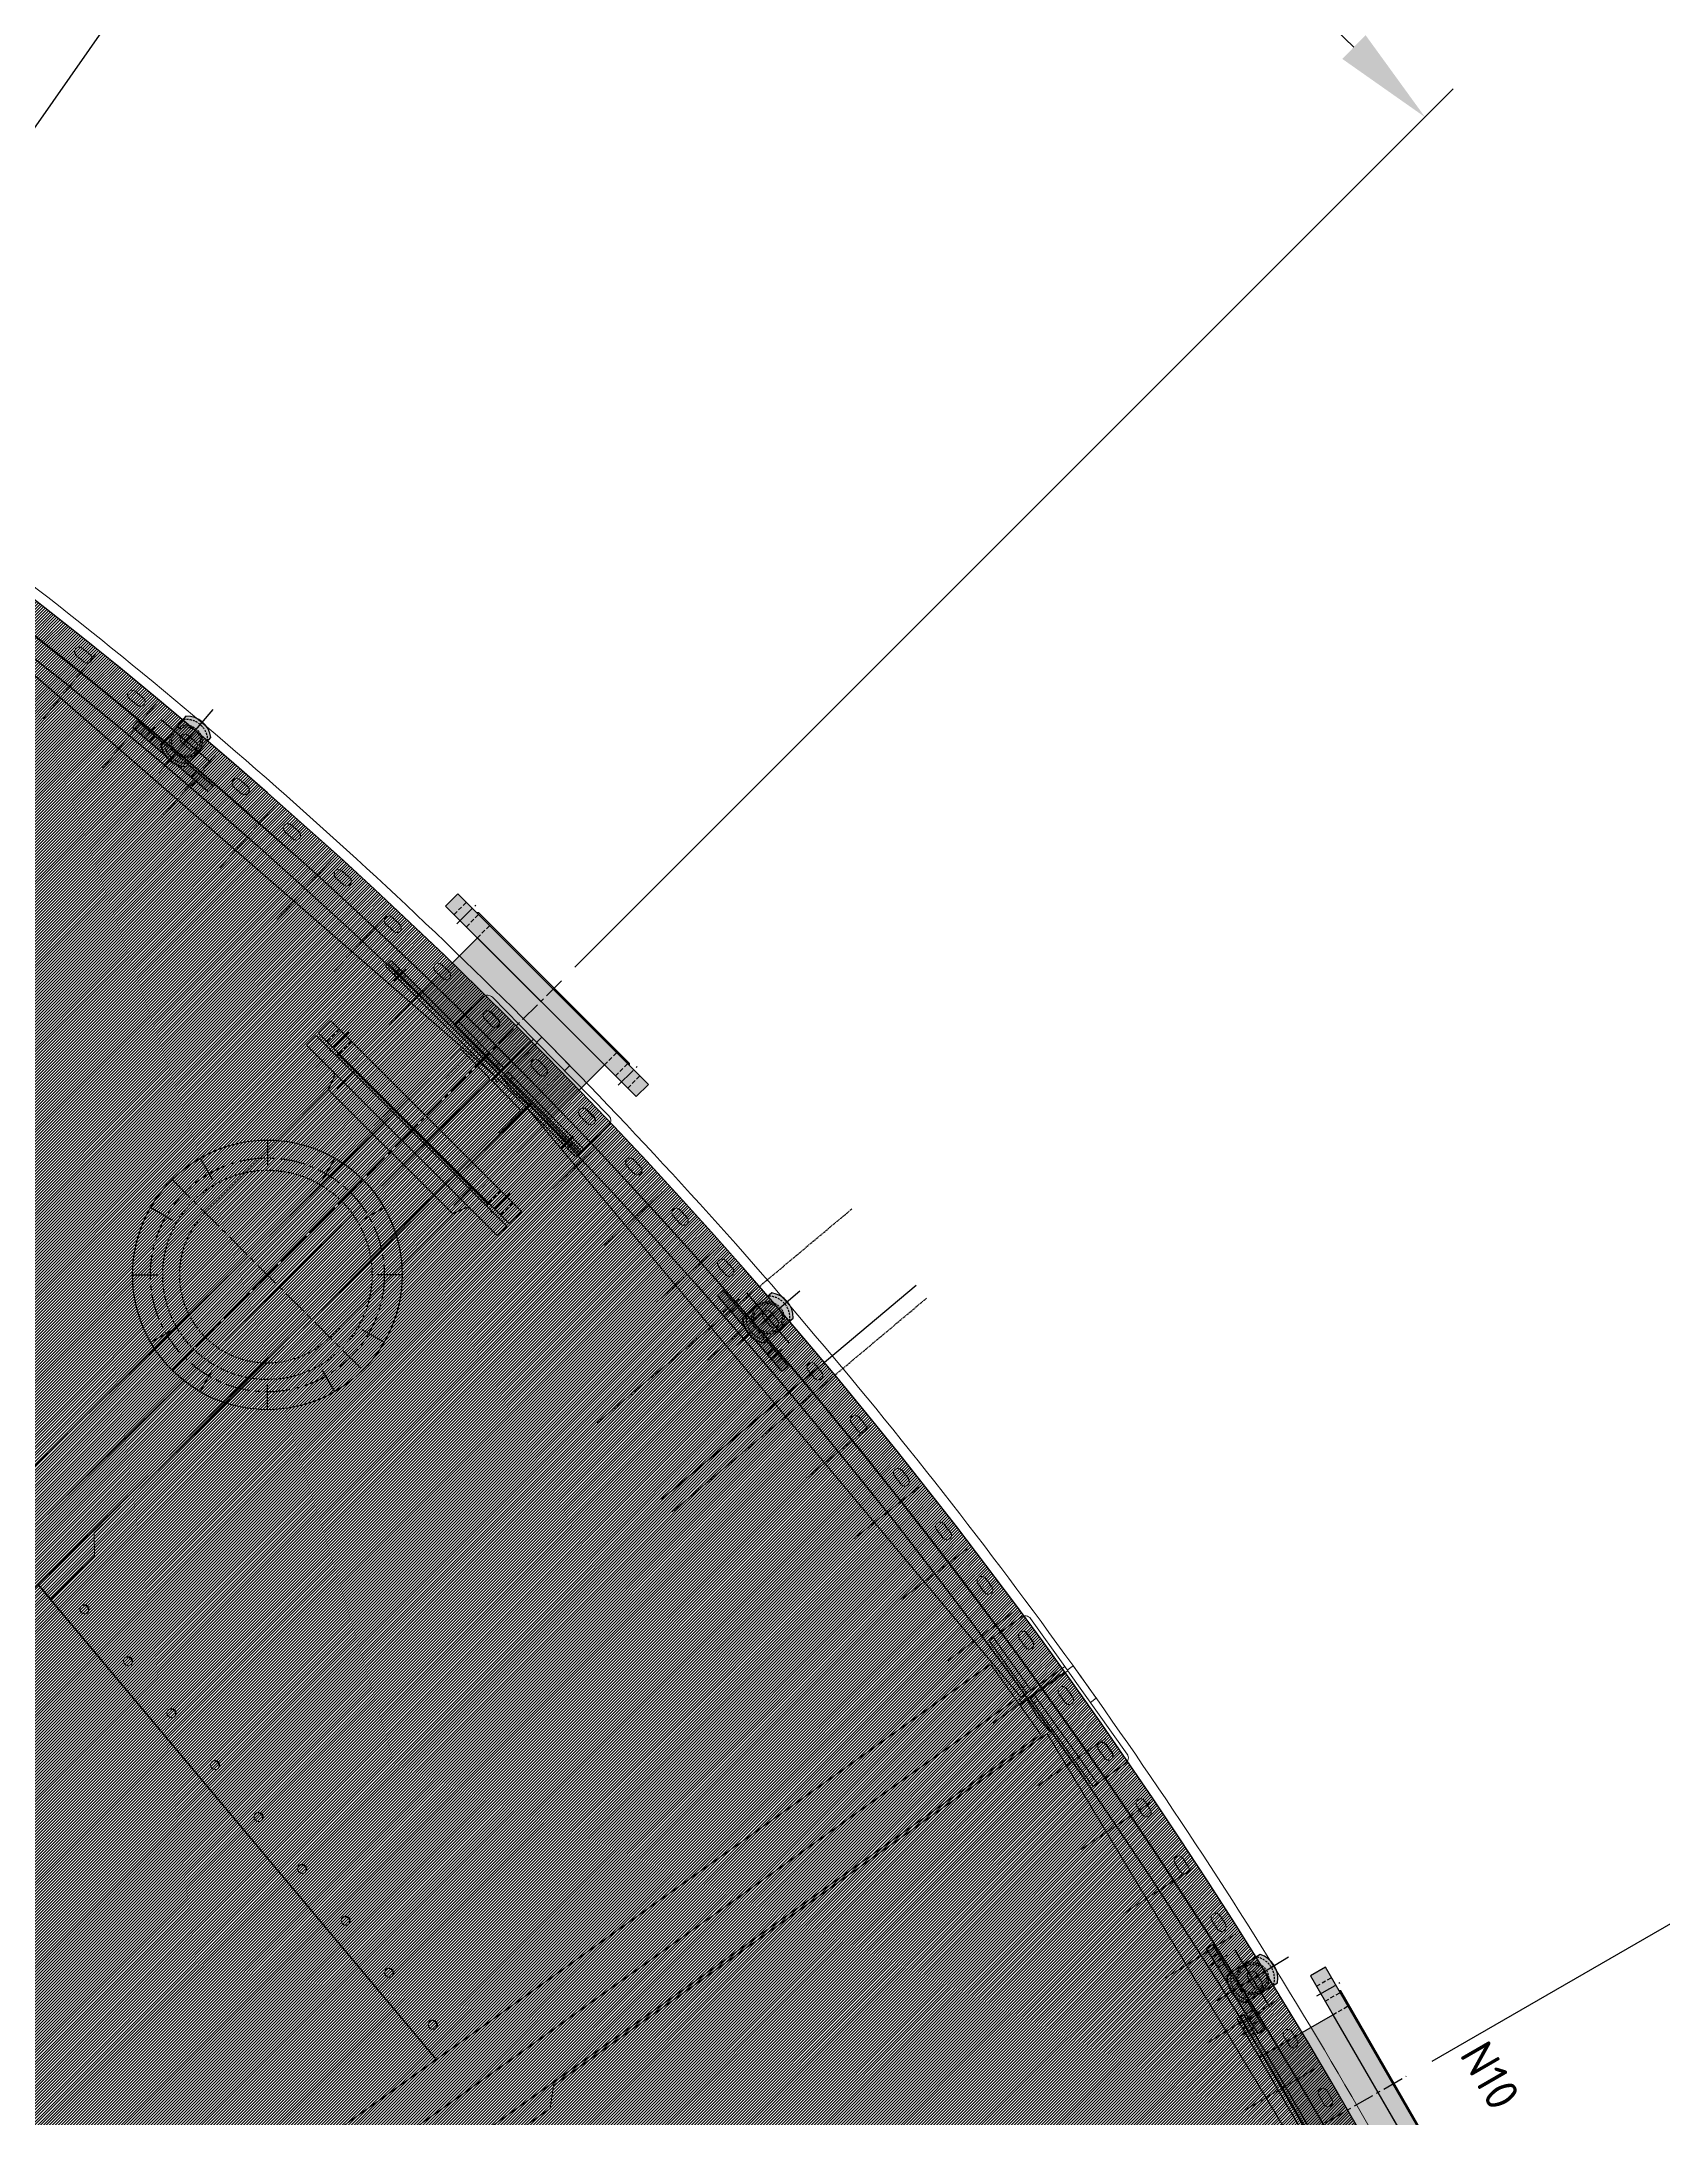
# Model space of a CAD drawing. Header units: millimetres. Extents: x -272986 to 200319, y -34579 to 49604.
# Drawn here: x 12649 to 15087, y 42369 to 45490 of the extents above; entities that cross this region are included whole.
import ezdxf

# ---------------------------------------------------------------- set-up
doc = ezdxf.new("R2010")
doc.units = ezdxf.units.MM
for name, pattern in [('CENTER', [50.8, 31.75, -6.35, 6.35, -6.35]), ('HIDDEN', [9.525, 6.35, -3.175]), ('HIDDEN2', [4.7625, 3.175, -1.5875])]:
    doc.linetypes.add(name, pattern=pattern)
doc.layers.get('Defpoints').update_dxf_attribs({"color": 9})
for name, color, linetype in [('CENTRELINE', 1, 'CENTER'), ('PLANNING', 1, 'CENTER'), ('X 0001 M', 7, 'Continuous'), ('X 0051 M', 7, 'Continuous'), ('X 0203 M', 7, 'Continuous'), ('X 1001 M', 8, 'HIDDEN2'), ('X 1051 M', 8, 'HIDDEN'), ('X 1203 M', 8, 'HIDDEN2'), ('X 2051 M', 1, 'CENTER'), ('X 2203 M', 1, 'CENTER'), ('X 3001 D', 5, 'Continuous'), ('X 5001 H', 8, 'Continuous'), ('X 5051 H', 253, 'Continuous'), ('X 5203 H', 255, 'Continuous')]:
    doc.layers.add(name, color=color, linetype=linetype)
doc.layers.add('X 5999 H', color=7, linetype='Continuous', true_color=0xffffff)
doc.styles.add('BIT STD. 2.5', font='isocpeur.ttf', dxfattribs={"height": 2.5})
doc.dimstyles.new('BIT STD. 2.5', dxfattribs={"dimtxt": 2.5, "dimasz": 2.5, "dimexe": 1, "dimexo": 0.75, "dimgap": 1, "dimtad": 1, "dimdec": 0, "dimdsep": 46, "dimtxsty": 'BIT STD. 2.5', "dimcen": 0, "dimadec": 0, "dimazin": 0, "dimtfac": 1, "dimtdec": 0, "dimtmove": 0, "dimatfit": 3, "dimfxl": 1, "dimtfill": 1, "dimlwd": -1, "dimlwe": -1, "dimarcsym": 0})

# ---------------------------------------------------------------- blocks, each defined once
blk = doc.blocks.new('*U393')
at = {"layer": 'X 0001 M'}
blk.add_line((25, -250), (25, 250), dxfattribs=at)
at = {"layer": 'X 1001 M', "color": 251, "ltscale": 0.5}
for p, q in [((-125, -250), (-125, 250)), ((50, -250), (50, 250))]:
    blk.add_line(p, q, dxfattribs=at)
blk = doc.blocks.new('*U394')
at = {"color": 0, "linetype": 'ByBlock', "lineweight": -2, "transparency": 16777216, "rotation": 306.0000000000001}
blk.add_blockref('*U393', (-42076.8, 43052.2), dxfattribs=at)
blk = doc.blocks.new('*U395')
at = {"layer": 'Defpoints', "color": 6, "linetype": 'HIDDEN2', "ltscale": 0.5}
blk.add_line((0, -62.5), (0, 62.5), dxfattribs=at)
blk = doc.blocks.new('*U396')
at = {"color": 0, "linetype": 'ByBlock', "lineweight": -2, "transparency": 16777216}
for p, rotation in [((-43066.9, 44164.9), 317.1428571428571), ((-42981.9, 44084.9), 316.2857142857143), ((-42898.2, 44003.6), 315.4285714285714), ((-42815.7, 43921.1), 314.5714285714285), ((-42734.5, 43837.4), 313.7142857142857), ((-42654.5, 43752.5), 312.8571428571428), ((-42575.8, 43666.4), 311.9999999999999), ((-42498.4, 43579.1), 311.1428571428571), ((-42422.3, 43490.7), 310.2857142857142), ((-42347.5, 43401.1), 309.4285714285714), ((-42274.1, 43310.4), 308.5714285714285), ((-42202, 43218.7), 307.7142857142857), ((-42131.4, 43125.9), 306.8571428571428), ((-42062.1, 43032), 305.9999999999999), ((-41994.2, 42937.1), 305.1428571428571), ((-41927.8, 42841.2), 304.2857142857142), ((-41862.8, 42744.3), 303.4285714285714), ((-41799.2, 42646.5), 302.5714285714286), ((-41737.2, 42547.7), 301.7142857142857), ((-41676.6, 42448), 300.8571428571428), ((-41617.5, 42347.4), 299.9999999999999), ((-41559.9, 42245.9), 299.1428571428571), ((-41503.9, 42143.6), 298.2857142857142), ((-41449.4, 42040.5), 297.4285714285714), ((-41396.4, 41936.5), 296.5714285714285)]:
    blk.add_blockref('*U395', p, dxfattribs=dict(at, rotation=rotation))
blk = doc.blocks.new('A$C6fe8132b')
for name in ['*U394', '*U396']:
    blk.add_blockref(name, (48371.2, -38448.1))
blk = doc.blocks.new('*D16')
at = {"layer": 'Defpoints', "color": 0, "transparency": 16777216}
for p in [(15597, 48479.1), (0, 38448.1), (15597, 38448.1)]:
    blk.add_point(p, dxfattribs=at)
at = {"layer": 'X 3001 D', "color": 0, "transparency": 16777216}
for p, q in [((0, 38493.1), (0, 48539.1)), ((15597, 38493.1), (15597, 48539.1)), ((150, 48479.1), (15447, 48479.1))]:
    blk.add_line(p, q, dxfattribs=at)
for points in [[(150, 48504.1), (150, 48454.1), (0, 48479.1)], [(15447, 48504.1), (15447, 48454.1), (15597, 48479.1)]]:
    blk.add_solid(points, dxfattribs=at)
at = {"layer": 'X 3001 D', "color": 0, "transparency": 16777216, "insert": (7798.5, 48629.1), "char_height": 150, "attachment_point": 5, "style": 'BIT STD. 2.5', "bg_fill": 3, "box_fill_scale": 1.1, "bg_fill_color": 256, "bg_fill_true_color": 13158600, "bg_fill_transparency": 0}
blk.add_mtext('INTERNAL TANK DIAMETER - %%C15597mm (20 PLATES ROUND)', dxfattribs=at)
blk = doc.blocks.new('A$C89218876')
at = {"layer": 'X 1001 M', "linetype": 'Continuous', "lineweight": 0}
for p, q in [((-3015.9, 7185.2), (-4046.2, 6660.2)), ((-4046.2, 6660.2), (-3015.9, 7185.2)), ((-3481.6, 7041.8), (-3467.2, 7048.9)), ((-3461, 7036.4), (-3475.4, 7029.3)), ((-3573.5, 6995.7), (-3559.2, 7002.9)), ((-3552.8, 6990.5), (-3567.1, 6983.2)), ((-3664.7, 6948.3), (-3650.6, 6955.7)), ((-3644, 6943.4), (-3658.2, 6935.9)), ((-3755.4, 6899.7), (-3741.3, 6907.4)), ((-3734.6, 6895.1), (-3748.7, 6887.4)), ((-3845.3, 6850), (-3831.4, 6857.8)), ((-3824.5, 6845.6), (-3838.5, 6837.8)), ((-3934.7, 6799.1), (-3920.8, 6807.1)), ((-4137.8, 6697.4), (-4006.8, 6777.7)), ((-3993, 6774.4), (-3970, 6736.9)), ((-3913.8, 6794.9), (-3927.7, 6786.9)), ((-4023.9, 6747.3), (-4010.3, 6755.7)), ((-4023.3, 6747), (-4009.6, 6755.2)), ((-4003, 6743.7), (-4016.6, 6735.4)), ((-4087.9, 6728), (-4093.7, 6737.3)), ((-3998.4, 6710.2), (-4005.4, 6705.9)), ((-3998.4, 6710.2), (-3974.4, 6724.9)), ((-3970.2, 6718), (-3994.2, 6703.3)), ((-3974.4, 6724.9), (-3965.9, 6730.1)), ((-3961.7, 6723.3), (-3970.2, 6718)), ((-3965.9, 6730.1), (-3970, 6736.9)), ((-3961.7, 6723.3), (-3965.9, 6730.1)), ((-4219.9, 6647.1), (-4144.6, 6693.3)), ((-4137.8, 6697.4), (-4144.6, 6693.3)), ((-4144.6, 6693.3), (-4124.5, 6660.4)), ((-4144.5, 6706.2), (-4138.8, 6696.8)), ((-4117.6, 6664.5), (-4137.8, 6697.4)), ((-4128.1, 6681.7), (-4127.7, 6681.9)), ((-4127.7, 6681.9), (-4122, 6672.5)), ((-4111.3, 6693.7), (-4097.7, 6702.1)), ((-4090.4, 6690.2), (-4104, 6681.8)), ((-4096.5, 6650.1), (-4005.4, 6705.9)), ((-4001.2, 6699.1), (-4092.3, 6643.2)), ((-4001.2, 6699.1), (-3994.2, 6703.3)), ((-4198.7, 6640.2), (-4185.1, 6648.5)), ((-4198.6, 6639.3), (-4185, 6647.9)), ((-4135.4, 6677.2), (-4135, 6677.5)), ((-4129.6, 6667.8), (-4135.4, 6677.2)), ((-4129.2, 6668.1), (-4129.6, 6667.8)), ((-4119.3, 6652), (-4124.5, 6660.4)), ((-4122, 6672.5), (-4122.4, 6672.3)), ((-4119.3, 6652), (-4100.7, 6621.6)), ((-4117.6, 6664.5), (-4112.5, 6656.1)), ((-4093.9, 6625.8), (-4112.5, 6656.1)), ((-4105, 6644.8), (-4096.5, 6650.1)), ((-4092.3, 6643.2), (-4096.5, 6650.1)), ((-4096.2, 6619.1), (-4049.3, 6647.8)), ((-4048.7, 6664.2), (-4073, 6646.5)), ((-4073, 6646.5), (-4048.7, 6664.2)), ((-4048.7, 6664.2), (-4051.2, 6668.4)), ((-3570, 5883.1), (-4048.7, 6664.2)), ((-3059.9, 5042.8), (-4044.5, 6649.5)), ((-4102.7, 6624.9), (-5038.2, 5945.2)), ((-5038.2, 5945.2), (-4102.7, 6624.9)), ((-4200.3, 6595.8), (-4223.3, 6633.3)), ((-4196.1, 6589), (-4121.2, 6634.9)), ((-4117, 6628.1), (-4191.9, 6582.2)), ((-4177.7, 6636.6), (-4191.4, 6628.2)), ((-4121.2, 6634.9), (-4112.7, 6640.1)), ((-4121.2, 6634.9), (-4117, 6628.1)), ((-4117, 6628.1), (-4108.5, 6633.3)), ((-4112.7, 6640.1), (-4112.2, 6640.4)), ((-4108.5, 6633.3), (-4112.7, 6640.1)), ((-4108, 6633.6), (-4108.5, 6633.3)), ((-4105.4, 6644.6), (-4105, 6644.8)), ((-4105, 6644.8), (-4100.8, 6638)), ((-4100.8, 6638), (-4101.2, 6637.8)), ((-4100.8, 6638), (-4092.3, 6643.2)), ((-4093.9, 6625.8), (-4100.7, 6621.6)), ((-4100.7, 6621.6), (-4098.3, 6617.7)), ((-4073, 6646.5), (-4098.6, 6633.5)), ((-4098.6, 6633.5), (-4073, 6646.5)), ((-4091.5, 6622), (-4093.9, 6625.8)), ((-4285.1, 6583.8), (-4271.7, 6592.5)), ((-4196.1, 6589), (-4200.3, 6595.8)), ((-4191.9, 6582.2), (-4196.1, 6589)), ((-4104.8, 6613.9), (-4151.7, 6585.1)), ((-3120.5, 5017.3), (-4099.9, 6615.5)), ((-3120.5, 5017.3), (-4099.9, 6615.5)), ((-4264.1, 6580.8), (-4277.5, 6572.1)), ((-3175, 4981.8), (-4155.3, 6581.6)), ((-4370.9, 6527.2), (-4357.6, 6536.1)), ((-4349.9, 6524.4), (-4363.2, 6515.5)), ((-4456, 6469.4), (-4442.8, 6478.5)), ((-4434.9, 6466.9), (-4448.1, 6457.9)), ((-4540.3, 6410.5), (-4527.2, 6419.7)), ((-4519.2, 6408.3), (-4532.2, 6399.1)), ((-4623.8, 6350.5), (-4610.9, 6359.9)), ((-4602.6, 6348.6), (-4615.6, 6339.2)), ((-4706.5, 6289.5), (-4693.7, 6299)), ((-4685.4, 6287.8), (-4698.2, 6278.2)), ((-4788.5, 6227.3), (-4775.8, 6237.1)), ((-4767.3, 6226), (-4779.9, 6216.2)), ((-4869.6, 6164.1), (-4857, 6174)), ((-4848.3, 6163), (-4860.9, 6153.1)), ((-4949.8, 6099.8), (-4937.4, 6109.9)), ((-4928.6, 6099), (-4941, 6089)), ((-5134.6, 5967.7), (-5017.7, 6067.5)), ((-5003.6, 6066.4), (-4975.1, 6032.9)), ((-5029.9, 6034.7), (-5017.7, 6045.1)), ((-5029.3, 6034.5), (-5017, 6044.8)), ((-5008.6, 6034.5), (-5020.8, 6024.1)), ((-4977.5, 6020.3), (-4969.9, 6026.8)), ((-4969.9, 6026.8), (-4975.1, 6032.9)), ((-4964.7, 6020.7), (-4969.9, 6026.8)), ((-5090.1, 6005.7), (-5097.2, 6014)), ((-5086.3, 5927.4), (-5005.1, 5996.7)), ((-4998.9, 6002.1), (-5005.1, 5996.7)), ((-4999.9, 5990.7), (-4993.7, 5996)), ((-4998.9, 6002.1), (-4977.5, 6020.3)), ((-4972.3, 6014.2), (-4993.7, 5996)), ((-4964.7, 6020.7), (-4972.3, 6014.2)), ((-5207.8, 5905.1), (-5140.6, 5962.5)), ((-5142.6, 5975.2), (-5135.5, 5966.9)), ((-5134.6, 5967.7), (-5140.6, 5962.5)), ((-5140.6, 5962.5), (-5115.6, 5933.2)), ((-5109.5, 5938.4), (-5134.6, 5967.7)), ((-5107.8, 5968.2), (-5095.7, 5978.6)), ((-5086.6, 5967.9), (-5098.7, 5957.5)), ((-4999.9, 5990.7), (-5081.1, 5921.3)), ((-5129, 5948.1), (-5128.6, 5948.4)), ((-5121.9, 5939.7), (-5129, 5948.1)), ((-5122.6, 5953.6), (-5122.2, 5953.9)), ((-5122.2, 5953.9), (-5115, 5945.6)), ((-5121.5, 5940.1), (-5121.9, 5939.7)), ((-5109.2, 5925.7), (-5115.6, 5933.2)), ((-5115, 5945.6), (-5115.4, 5945.3)), ((-5109.5, 5938.4), (-5103.1, 5930.9)), ((-5080, 5903.8), (-5103.1, 5930.9)), ((-5081.3, 5896.8), (-5039.4, 5932.5)), ((-5041.3, 5948.8), (-5062.6, 5927.5)), ((-5062.6, 5927.5), (-5041.3, 5948.8)), ((-5041.3, 5948.8), (-5044.5, 5952.5)), ((-4446.4, 5252.2), (-5041.3, 5948.8)), ((-3811, 4502), (-5034.9, 5934.9)), ((-5088.6, 5901.6), (-5906.3, 5083.9)), ((-5906.3, 5083.9), (-5088.6, 5901.6)), ((-5185.8, 5901.6), (-5173.6, 5912)), ((-5185.5, 5900.8), (-5173.5, 5911.4)), ((-5164.5, 5901.4), (-5176.7, 5891)), ((-5175.2, 5851.5), (-5108.4, 5908.5)), ((-5103.2, 5902.4), (-5170, 5845.4)), ((-5109.2, 5925.7), (-5086.1, 5898.6)), ((-5108.4, 5908.5), (-5100.8, 5915)), ((-5108.4, 5908.5), (-5103.2, 5902.4)), ((-5103.2, 5902.4), (-5095.6, 5908.9)), ((-5100.8, 5915), (-5100.4, 5915.3)), ((-5095.6, 5908.9), (-5100.8, 5915)), ((-5095.2, 5909.3), (-5095.6, 5908.9)), ((-5094.3, 5920.5), (-5093.9, 5920.9)), ((-5093.9, 5920.9), (-5086.3, 5927.4)), ((-5093.9, 5920.9), (-5088.7, 5914.8)), ((-5088.7, 5914.8), (-5089.1, 5914.5)), ((-5088.7, 5914.8), (-5081.1, 5921.3)), ((-5081.1, 5921.3), (-5086.3, 5927.4)), ((-5080, 5903.8), (-5086.1, 5898.6)), ((-5086.1, 5898.6), (-5083.1, 5895.1)), ((-5062.6, 5927.5), (-5085.9, 5910.7)), ((-5085.9, 5910.7), (-5062.6, 5927.5)), ((-5077.1, 5900.4), (-5080, 5903.8)), ((-5180.4, 5857.6), (-5208.9, 5891)), ((-5088.9, 5890.3), (-5130.7, 5854.6)), ((-3866.5, 4466.8), (-5084.3, 5892.7)), ((-3866.5, 4466.8), (-5084.3, 5892.7)), ((-3536, 5875.5), (-3570, 5883.1)), ((-3487.9, 5797), (-3536, 5875.5)), ((-3536, 5875.5), (-3535.8, 5875.2)), ((-5262.3, 5832.4), (-5250.4, 5843.1)), ((-5175.2, 5851.5), (-5180.4, 5857.6)), ((-5170, 5845.4), (-5175.2, 5851.5)), ((-3915.3, 4423.8), (-5133.8, 5850.5)), ((-5241, 5832.7), (-5252.9, 5822)), ((-5338.2, 5763), (-5326.4, 5773.9)), ((-5316.9, 5763.6), (-5328.7, 5752.8)), ((-5413.2, 5692.7), (-5401.6, 5703.7)), ((-5391.9, 5693.5), (-5403.5, 5682.5)), ((-3621.1, 5709.7), (-4363.4, 5170.4)), ((-4351.6, 5179.8), (-3621.4, 5710.3)), ((-5487.2, 5621.3), (-5475.8, 5632.5)), ((-5466, 5622.5), (-5477.5, 5611.3)), ((-5560.3, 5549), (-5549, 5560.3)), ((-5539.1, 5550.4), (-5550.4, 5539.1)), ((-5632.5, 5475.8), (-5621.3, 5487.2)), ((-5611.3, 5477.5), (-5622.5, 5466)), ((-5703.7, 5401.6), (-5692.7, 5413.2)), ((-5682.5, 5403.5), (-5693.5, 5391.9)), ((-5773.9, 5326.4), (-5763, 5338.2)), ((-5752.8, 5328.7), (-5763.6, 5316.9)), ((-4411.6, 5250), (-4446.4, 5252.2)), ((-4351.8, 5180), (-4411.6, 5250)), ((-4411.6, 5250), (-4411.3, 5249.7)), ((-4375.4, 5162.7), (-4351.8, 5180)), ((-4351.3, 5179.5), (-4374.9, 5162.2)), ((-4363.4, 5170.4), (-4363.5, 5170.5)), ((-4363.5, 5170.5), (-4363.4, 5170.4)), ((-4351.8, 5180), (-4351.3, 5179.5)), ((-4351.4, 5179.7), (-4351.3, 5179.5))]:
    blk.add_line(p, q, dxfattribs=at)
for centre, radius, start, end in [((0, 0), 7883.5, 112.28326, 121.71674), ((-3478.5, 7035.6), 7, 116.25, 296.25), ((-3464.1, 7042.6), 7, 296.25, 116.25), ((-3570.3, 6989.4), 7, 117, 297), ((-3556, 6996.7), 7, 297, 117), ((-3661.5, 6942.1), 7, 117.75, 297.75), ((-3647.3, 6949.6), 7, 297.75, 117.75), ((-3752, 6893.6), 7, 118.5, 298.5), ((-3737.9, 6901.2), 7, 298.5, 118.5), ((-3841.9, 6843.9), 7, 119.25, 299.25), ((-3828, 6851.7), 7, 299.25, 119.25), ((-3917.3, 6801), 7, 300, 120), ((-4001.6, 6769.2), 10, 31.5, 121.5), ((-3931.2, 6793), 7, 120, 300), ((-4020.3, 6741.3), 7, 121.5, 301.5), ((-4019.8, 6741), 7, 120.75, 231.4197), ((-4006.6, 6749.7), 7, 301.5, 121.5), ((-4006, 6749.1), 7, 51.5126, 120.75), ((0, 0), 7883.5, 121.28326, 130.71674), ((-4107.7, 6687.8), 7, 121.5, 301.5), ((-4094, 6696.1), 7, 301.5, 121.5), ((-4181.4, 6642.6), 7, 301.5, 121.5), ((-4181.3, 6642), 7, 11.5803, 122.25), ((-4214.7, 6638.6), 10, 121.5, 211.5), ((-4195, 6634.2), 7, 121.5, 301.5), ((-4194.8, 6633.4), 7, 122.25, 191.4874), ((-4267.9, 6586.7), 7, 303, 123), ((-4281.3, 6577.9), 7, 123, 303), ((-4367, 6521.3), 7, 123.75, 303.75), ((-4353.7, 6530.2), 7, 303.75, 123.75), ((-4452, 6463.6), 7, 124.5, 304.5), ((-4438.8, 6472.7), 7, 304.5, 124.5), ((-4536.3, 6404.8), 7, 125.25, 305.25), ((-4523.2, 6414), 7, 305.25, 125.25), ((-4619.7, 6344.9), 7, 126, 306), ((-4606.8, 6354.3), 7, 306, 126), ((-4702.4, 6283.9), 7, 126.75, 306.75), ((-4689.5, 6293.4), 7, 306.75, 126.75), ((-4784.2, 6221.8), 7, 127.5, 307.5), ((-4771.5, 6231.5), 7, 307.5, 127.5), ((-4865.2, 6158.6), 7, 128.25, 308.25), ((-4852.7, 6168.5), 7, 308.25, 128.25), ((-4945.4, 6094.4), 7, 129, 309), ((-4933, 6104.5), 7, 309, 129), ((-5011.2, 6059.9), 10, 40.5, 130.5), ((-5025.3, 6029.4), 7, 130.5, 310.5), ((-5024.8, 6029.1), 7, 129.75, 240.4197), ((-5013.2, 6039.8), 7, 310.5, 130.5), ((-5012.5, 6039.4), 7, 60.5126, 129.75), ((0, 0), 7883.5, 130.28326, 139.71674), ((-5103.3, 5962.9), 7, 130.5, 310.5), ((-5091.1, 5973.2), 7, 310.5, 130.5), ((-5201.3, 5897.5), 10, 130.5, 220.5), ((-5181.2, 5896.3), 7, 130.5, 310.5), ((-5180.9, 5895.5), 7, 131.25, 200.4874), ((-5169.1, 5906.7), 7, 310.5, 130.5), ((-5168.9, 5906.1), 7, 20.5803, 131.25), ((-5245.7, 5837.9), 7, 312, 132), ((-5257.6, 5827.2), 7, 132, 312), ((-5321.7, 5768.8), 7, 312.75, 132.75), ((-5333.4, 5757.9), 7, 132.75, 312.75), ((-5408.4, 5687.6), 7, 133.5, 313.5), ((-5396.7, 5698.6), 7, 313.5, 133.5), ((-5482.3, 5616.3), 7, 134.25, 314.25), ((-5470.9, 5627.5), 7, 314.25, 134.25), ((-5544.1, 5555.4), 7, 315, 135), ((-5555.4, 5544.1), 7, 135, 315), ((-5627.5, 5470.9), 7, 135.75, 315.75), ((-5616.3, 5482.3), 7, 315.75, 135.75), ((-5698.6, 5396.7), 7, 136.5, 316.5), ((-5687.6, 5408.4), 7, 316.5, 136.5), ((-5757.9, 5333.4), 7, 317.25, 137.25), ((-5768.8, 5321.7), 7, 137.25, 317.25)]:
    blk.add_arc(centre, radius, start, end, dxfattribs=at)
at = {"layer": 'X 1001 M', "linetype": 'Continuous', "lineweight": 0, "extrusion": (0, 0, -1)}
for centre, major_axis, ratio, start_param, end_param in [((-4048.8, 6646.9), (4.26, 2.61), 0.224951, -1.570796, 0), ((-4095.7, 6618.1), (-4.26, -2.61), 0.224951, 0, 1.570796), ((-5038.7, 5931.7), (3.8, 3.25), 0.224951, -1.570796, 0), ((-5080.5, 5896), (-3.8, -3.25), 0.224951, 0, 1.570796), ((-3673.9, 5708.3), (5.66, 4.11), 0.97437, -3.141592653589827, 3.141592653589759), ((-3673.5, 5707.8), (-5.66, -4.11), 0.97437, 0.049492, 3.092101), ((-3756.3, 5648.5), (5.66, 4.11), 0.97437, -3.141592653589827, 3.141592653589759), ((-3755.9, 5647.9), (-5.66, -4.11), 0.97437, 0.049492, 3.092101), ((-3838.7, 5588.6), (5.66, 4.11), 0.97437, -3.141592653589827, 3.141592653589759), ((-3838.3, 5588.1), (-5.66, -4.11), 0.97437, 0.049492, 3.092101), ((-3921.1, 5528.8), (5.66, 4.11), 0.97437, -3.141592653589827, 3.141592653589759), ((-3920.7, 5528.2), (-5.66, -4.11), 0.97437, 0.049492, 3.092101), ((-4003.4, 5468.9), (5.66, 4.11), 0.97437, -3.141592653589827, 3.141592653589759), ((-4003, 5468.4), (-5.66, -4.11), 0.97437, 0.049492, 3.092101), ((-4085.8, 5409.1), (5.66, 4.11), 0.97437, -3.141592653589827, 3.141592653589759), ((-4085.4, 5408.5), (-5.66, -4.11), 0.97437, 0.049492, 3.092101), ((-4168.2, 5349.2), (5.66, 4.11), 0.97437, -3.141592653589788, 3.141592653589798), ((-4167.8, 5348.7), (-5.66, -4.11), 0.97437, 0.049492, 3.092101), ((-4250.6, 5289.4), (5.66, 4.11), 0.97437, -3.141592653589788, 3.141592653589798), ((-4250.2, 5288.8), (-5.66, -4.11), 0.97437, 0.049492, 3.092101), ((-4332.9, 5229.5), (5.66, 4.11), 0.97437, -3.141592653589788, 3.141592653589798), ((-4332.6, 5229), (-5.66, -4.11), 0.97437, 0.049492, 3.092101)]:
    blk.add_ellipse(centre, major_axis=major_axis, ratio=ratio, start_param=start_param, end_param=end_param, dxfattribs=at)
at = {"layer": 'X 1001 M', "linetype": 'Continuous', "lineweight": 0}
for centre, major_axis, ratio, start_param, end_param in [((-4104.2, 6612.9), (4.26, 2.61), 0.224951, 0, 1.570796), ((-4151.1, 6584.2), (-4.26, -2.61), 0.224951, -1.570796, 0), ((-5088.1, 5889.5), (3.8, 3.25), 0.224951, 0, 1.570796), ((-5130, 5853.7), (-3.8, -3.25), 0.224951, -1.570796, 0), ((-3673.5, 5707.8), (5.66, 4.11), 0.97437, 0.049492, 3.092101), ((-3673.2, 5707.3), (5.66, 4.11), 0.97437, 0.090823, 3.05077), ((-3755.9, 5647.9), (5.66, 4.11), 0.97437, 0.049492, 3.092101), ((-3755.6, 5647.5), (5.66, 4.11), 0.97437, 0.090823, 3.05077), ((-3838.3, 5588.1), (5.66, 4.11), 0.97437, 0.049492, 3.092101), ((-3838, 5587.6), (5.66, 4.11), 0.97437, 0.090823, 3.05077), ((-3920.7, 5528.2), (5.66, 4.11), 0.97437, 0.049492, 3.092101), ((-3920.3, 5527.8), (5.66, 4.11), 0.97437, 0.090823, 3.05077), ((-4003, 5468.4), (5.66, 4.11), 0.97437, 0.049492, 3.092101), ((-4002.7, 5467.9), (5.66, 4.11), 0.97437, 0.090823, 3.05077), ((-4085.4, 5408.5), (5.66, 4.11), 0.97437, 0.049492, 3.092101), ((-4085.1, 5408.1), (5.66, 4.11), 0.97437, 0.090823, 3.05077), ((-4167.8, 5348.7), (5.66, 4.11), 0.97437, 0.049492, 3.092101), ((-4167.5, 5348.2), (5.66, 4.11), 0.97437, 0.090823, 3.05077), ((-4250.2, 5288.8), (5.66, 4.11), 0.97437, 0.049492, 3.092101), ((-4249.8, 5288.4), (5.66, 4.11), 0.97437, 0.090823, 3.05077), ((-4332.6, 5229), (5.66, 4.11), 0.97437, 0.049492, 3.092101), ((-4332.2, 5228.5), (5.66, 4.11), 0.97437, 0.090823, 3.05077)]:
    blk.add_ellipse(centre, major_axis=major_axis, ratio=ratio, start_param=start_param, end_param=end_param, dxfattribs=at)
blk = doc.blocks.new('Heavy Duty - HR Std - plan')
at = {"layer": 'X 5203 H', "ltscale": 10}
h = blk.add_hatch(color=256, dxfattribs=at)
edge = h.paths.add_edge_path()
edge.add_arc((50, -36.2), 38, 107.9519, 131.0063)
edge.add_line((25.1, -7.5), (25.1, -12))
edge.add_line((25.1, -12), (-25, -12))
edge.add_line((-25, -12), (-25, 0))
edge.add_line((-25, 0), (38.3, 0))
edge = h.paths.add_edge_path()
edge.add_line((74.9, -64.8), (74.9, -7.5))
edge.add_arc((50, -36.2), 38, 48.9937, 131.0063)
edge.add_line((25.1, -7.5), (25.1, -64.8))
edge.add_arc((50, -36.2), 38, 228.9937, 311.0063)
edge = h.paths.add_edge_path()
edge.add_arc((50, -36.2), 38, 48.9937, 72.0481, ccw=False)
edge.add_line((74.9, -7.5), (74.9, -12))
edge.add_line((74.9, -12), (125, -12))
edge.add_line((125, -12), (125, 0))
edge.add_line((125, 0), (61.7, 0))
at = {"layer": 'X 0203 M', "ltscale": 10}
for points in [[(38.3, 0, 0.100935), (25.1, -7.5), (25.1, -12), (-25, -12), (-25, 0)], [(61.7, 0, -0.100935), (74.9, -7.5), (74.9, -12), (125, -12), (125, 0)]]:
    blk.add_lwpolyline(points, format="xyb", close=True, dxfattribs=at)
at = {"layer": 'X 0203 M'}
blk.add_lwpolyline([(74.9, -64.8), (74.9, -7.5, 0.373947), (25.1, -7.5), (25.1, -64.8, 0.373947)], format="xyb", close=True, dxfattribs=at)
at = {"layer": 'X 1203 M', "ltscale": 10}
for p, q in [((-9, -12), (-9, 0)), ((9, -12), (9, 0)), ((91, -12), (91, 0)), ((109, -12), (109, 0))]:
    blk.add_line(p, q, dxfattribs=at)
at = {"layer": 'X 1203 M'}
blk.add_line((25.1, -12), (74.9, -12), dxfattribs=at)
blk.add_lwpolyline([(61.7, 0), (38.3, 0)], dxfattribs=at)
for radius in [24.1, 21.5]:
    blk.add_circle((50, -36.2), radius, dxfattribs=at)
for start, end in [(40.7711, 139.2289), (220.7711, 319.2289)]:
    blk.add_arc((50, -36.2), 32.9, start, end, dxfattribs=at)
at = {"layer": 'X 2203 M', "ltscale": 10}
for p, q in [((0, -22), (0, 10)), ((50, 26.8), (50, -99.2)), ((100, -22), (100, 10)), ((0.1, -36.2), (99.9, -36.2))]:
    blk.add_line(p, q, dxfattribs=at)
blk = doc.blocks.new('HD-HRST-01-TOP')
at = {"layer": 'X 0203 M'}
blk.add_blockref('Heavy Duty - HR Std - plan', (0, 0), dxfattribs=at)
blk = doc.blocks.new('*U97')
blk.add_blockref('HD-HRST-01-TOP', (0, 0))
blk = doc.blocks.new('*U113')
at = {"rotation": 4.446207949587252}
blk.add_blockref('*U97', (-7.9, -531.6), dxfattribs=at)
blk = doc.blocks.new('*U114')
at = {"color": 0, "linetype": 'ByBlock', "lineweight": -2, "transparency": 16777216}
for p, rotation in [((12499.3, 44008.6), 135), ((13311.3, 43204.8), 126), ((13987.5, 42283.8), 117)]:
    blk.add_blockref('*U113', p, dxfattribs=dict(at, rotation=rotation))
blk = doc.blocks.new('NP16 SF_250NB_ELEV')
at = {"layer": 'X 5001 H'}
h = blk.add_hatch(color=256, dxfattribs=at)
h.dxf.hatch_style = 1
h.set_gradient(color1=(91, 91, 91), rotation=90, one_color=1, tint=1, name='CYLINDER')
h.paths.add_polyline_path([(-6, -202.5), (0, -202.5), (0, 202.5), (-6, 202.5)])
h.paths.add_polyline_path([(-148, -202.5), (-122, -202.5), (-122, 202.5), (-148, 202.5)])
h = blk.add_hatch(color=256, dxfattribs=at)
h.dxf.hatch_style = 1
h.set_gradient(color1=(91, 91, 91), rotation=90, one_color=1, tint=1, name='CYLINDER')
h.paths.add_polyline_path([(-148, 162), (-150, 160), (-150, -160), (-148, -162)])
h = blk.add_hatch(color=256, dxfattribs=at)
h.dxf.hatch_style = 1
h.set_gradient(color1=(91, 91, 91), rotation=90, one_color=1, tint=1, name='CYLINDER')
h.paths.add_polyline_path([(-122, 135), (-6, 135), (-6, -135), (-122, -135)])
blk.add_lwpolyline([(-122, 135), (-6, 135), (-6, -135), (-122, -135)], close=True)
at = {"layer": 'X 0051 M'}
for points in [[(-148, -202.5), (-122, -202.5), (-122, 202.5), (-148, 202.5)], [(-6, -202.5), (0, -202.5), (0, 202.5), (-6, 202.5)], [(-148, 162), (-150, 160), (-150, -160), (-148, -162)]]:
    blk.add_lwpolyline(points, close=True, dxfattribs=at)
at = {"layer": 'X 0051 M', "color": 8}
blk.add_lwpolyline([(0, -202.5), (6, -202.5), (6, 202.5), (0, 202.5)], close=True, dxfattribs=at)
at = {"layer": 'X 1051 M'}
for p, q in [((-122, 184.5), (-148, 184.5)), ((-122, 158.5), (-148, 158.5)), ((0, 184.5), (-6, 184.5)), ((0, 170.5), (-6, 170.5)), ((6, 184.5), (0, 184.5)), ((6, 170.5), (0, 170.5)), ((-122, 135), (-150, 135)), ((0, 135), (-6, 135)), ((6, 135), (0, 135)), ((-122, -135), (-150, -135)), ((0, -135), (-6, -135)), ((6, -135), (0, -135)), ((-122, -158.5), (-148, -158.5)), ((-122, -184.5), (-148, -184.5)), ((0, -170.5), (-6, -170.5)), ((0, -184.5), (-6, -184.5)), ((6, -170.5), (0, -170.5)), ((6, -184.5), (0, -184.5))]:
    blk.add_line(p, q, dxfattribs=at)
at = {"layer": 'X 2051 M'}
for p, q in [((-115, 171.5), (-155, 171.5)), ((7, 177.5), (-13, 177.5)), ((13, 177.5), (-7, 177.5)), ((20, 0), (-171, 0)), ((-115, -171.5), (-155, -171.5)), ((7, -177.5), (-13, -177.5)), ((13, -177.5), (-7, -177.5))]:
    blk.add_line(p, q, dxfattribs=at)
blk = doc.blocks.new('*U514')
at = {"rotation": 240.7793497475973}
blk.add_blockref('NP16 SF_250NB_ELEV', (8375.5, 14973.6), dxfattribs=at)
at = {"layer": 'Defpoints', "style": 'BIT STD. 2.5'}
blk.add_attdef('REF', (8510.1, 15191.3), '', height=50, rotation=330.7793, dxfattribs=at)
blk = doc.blocks.new('*D199')
at = {"layer": 'Defpoints', "color": 0, "transparency": 16777216}
for p in [(7798.5, 48049.6), (13298.7, 32947.9), (13433.8, 32812.9), (7798.5, 28976.7), (10443, 28578.8)]:
    blk.add_point(p, dxfattribs=at)
at = {"layer": 'X 3001 D', "color": 0, "transparency": 16777216}
for p, q in [((13465.6, 32781), (15065.8, 31180.9)), ((7798.5, 28931.7), (7798.5, 28170.7))]:
    blk.add_line(p, q, dxfattribs=at)
blk.add_arc((7798.5, 38448.1), 10217.5, 270.84115, 314.15885, dxfattribs=at)
for points in [[(14898.9, 31135.8), (14934, 31100.2), (15023.3, 31223.3)], [(7948.7, 28206.8), (7948.3, 28256.8), (7798.5, 28230.7)]]:
    blk.add_solid(points, dxfattribs=at)
at = {"layer": 'X 3001 D', "color": 0, "transparency": 16777216, "insert": (14404.5, 30831.4), "char_height": 150, "attachment_point": 5, "rotation": 40.9352, "style": 'BIT STD. 2.5', "bg_fill": 3, "box_fill_scale": 1.1, "bg_fill_color": 256, "bg_fill_true_color": 13158600, "bg_fill_transparency": 0}
blk.add_mtext('45° - {\\C7;D02}', dxfattribs=at)
blk = doc.blocks.new('*D202')
at = {"layer": 'Defpoints', "color": 0, "transparency": 16777216}
for p in [(14700.3, 42432.9), (18343, 40307.4), (-1697.7, 38448.1), (7798.5, 38448.1), (18712.7, 38448.1)]:
    blk.add_point(p, dxfattribs=at)
at = {"layer": 'X 3001 D', "color": 0, "transparency": 16777216}
blk.add_line((14739.3, 42455.4), (17123.2, 43831.7), dxfattribs=at)
blk.add_arc((7798.5, 38448.1), 10707.2, 0.80268, 29.19732, dxfattribs=at)
for points in [[(17123.5, 43659), (17167, 43683.7), (17071.2, 43801.7)], [(18529.6, 38598.3), (18479.6, 38598), (18505.7, 38448.1)]]:
    blk.add_solid(points, dxfattribs=at)
at = {"layer": 'X 3001 D', "color": 0, "transparency": 16777216, "insert": (17449.5, 43389), "char_height": 150, "attachment_point": 5, "rotation": 297.1103, "style": 'BIT STD. 2.5', "bg_fill": 3, "box_fill_scale": 1.1, "bg_fill_color": 256, "bg_fill_true_color": 13158600, "bg_fill_transparency": 0}
blk.add_mtext('30° {\\C7;N10}', dxfattribs=at)
blk = doc.blocks.new('*D209')
at = {"layer": 'Defpoints', "color": 0, "transparency": 16777216}
for p in [(2783.5, 44641.1), (2998.8, 44375.3), (-1159.8, 41187), (-1697.7, 38448.1), (18712.7, 38448.1)]:
    blk.add_point(p, dxfattribs=at)
at = {"layer": 'X 3001 D', "color": 0, "transparency": 16777216}
blk.add_line((2755.2, 44676.1), (1865.5, 45774.8), dxfattribs=at)
blk.add_arc((7798.5, 38448.1), 9367.6, 129.91747, 179.08253, dxfattribs=at)
for points in [[(1771.6, 45652.1), (1803.3, 45613.5), (1903.3, 45728.1)], [(-1542.9, 38597.9), (-1592.9, 38598.3), (-1569.1, 38448.1)]]:
    blk.add_solid(points, dxfattribs=at)
at = {"layer": 'X 3001 D', "color": 0, "transparency": 16777216, "insert": (1329.9, 45409.3), "char_height": 150, "attachment_point": 5, "rotation": 42.8995, "style": 'BIT STD. 2.5', "bg_fill": 3, "box_fill_scale": 1.1, "bg_fill_color": 256, "bg_fill_true_color": 13158600, "bg_fill_transparency": 0}
blk.add_mtext('51° - {\\C7;N02}', dxfattribs=at)
blk = doc.blocks.new('030$v0690t')
for p, q in [((21.5, 170), (4.5, 170)), ((4.5, 170), (4.5, -170)), ((21.5, 170), (21.5, -170)), ((1.5, 132), (4.5, 135)), ((1.5, 132), (1.5, -132)), ((25.4, 117), (41.8, 111)), ((41.8, -111), (41.8, 111)), ((41.8, 111), (132.7, 111)), ((25.4, -117), (41.8, -111)), ((41.8, -111), (132.7, -111)), ((1.5, -132), (4.5, -135)), ((21.5, -170), (4.5, -170))]:
    blk.add_line(p, q)
blk.add_circle((261.5, 0), 170)
for centre, start, end in [((27.5, 122.6), 180, 250), ((27.5, -122.6), 110, 180)]:
    blk.add_arc(centre, 6, start, end)
at = {"layer": 'CENTRELINE'}
for p, q in [((217.5, 164.2), (227.3, 127.5)), ((305.5, 164.2), (295.7, 127.5)), ((1.5, 142.5), (39.5, 142.5)), ((141.3, 120.2), (168.2, 93.3)), ((381.7, 120.2), (354.8, 93.3)), ((1.5, 104.3), (39.5, 104.3)), ((1.5, 38.2), (39.5, 38.2)), ((97.3, 44), (134, 34.2)), ((425.7, 44), (389, 34.2)), ((1.5, -38.2), (39.5, -38.2)), ((97.3, -44), (134, -34.2)), ((425.7, -44), (389, -34.2)), ((1.5, -104.3), (39.5, -104.3)), ((141.3, -120.2), (168.2, -93.3)), ((381.7, -120.2), (354.8, -93.3)), ((217.5, -164.2), (227.3, -127.5)), ((305.5, -164.2), (295.7, -127.5)), ((1.5, -142.5), (39.5, -142.5))]:
    blk.add_line(p, q, dxfattribs=at)
blk.add_circle((261.5, 0), 147.5, dxfattribs=at)
at = {"layer": 'PLANNING'}
for p, q in [((261.5, -170), (261.5, 170)), ((1.5, 0), (431.5, 0)), ((1.5, 0), (261.5, 0)), ((91.5, 0), (431.5, 0))]:
    blk.add_line(p, q, dxfattribs=at)
at = {"layer": 'X 1001 M'}
for p, q in [((261.5, 111), (132.7, 111)), ((261.5, -111), (132.7, -111))]:
    blk.add_line(p, q, dxfattribs=at)
blk.add_circle((261.5, 0), 132, dxfattribs=at)
blk.add_arc((261.5, 0), 111, 270, 90, dxfattribs=at)
blk = doc.blocks.new('*D367')
at = {"layer": 'Defpoints', "color": 0, "transparency": 16777216}
for p in [(7798.5, 48049.6), (9661.5, 47470.6), (12368.5, 44974.7), (7798.5, 38448.1), (7798.5, 29039.7)]:
    blk.add_point(p, dxfattribs=at)
at = {"layer": 'X 3001 D', "color": 0, "transparency": 16777216}
blk.add_line((12394.3, 45011.6), (13117.1, 46043.9), dxfattribs=at)
blk.add_arc((7798.5, 38448.1), 9212.7, 55.93289, 89.06711, dxfattribs=at)
for points in [[(7948.3, 47634.7), (7948.7, 47684.7), (7798.5, 47660.9)], [(12973.3, 46100.4), (12945, 46059.2), (13082.7, 45994.8)]]:
    blk.add_solid(points, dxfattribs=at)
at = {"layer": 'X 3001 D', "color": 0, "transparency": 16777216, "insert": (12609.8, 46462.7), "char_height": 150, "attachment_point": 5, "rotation": 329.0226, "style": 'BIT STD. 2.5', "bg_fill": 3, "box_fill_scale": 1.1, "bg_fill_color": 256, "bg_fill_true_color": 13158600, "bg_fill_transparency": 0}
blk.add_mtext('{\\C7;N08} - 35°', dxfattribs=at)
blk = doc.blocks.new('*D368')
at = {"layer": 'Defpoints', "color": 0, "transparency": 16777216}
for p in [(7798.5, 48049.6), (10335.2, 47913.8), (13419.1, 44067.5), (7798.5, 38448.1), (7798.5, 29039.7)]:
    blk.add_point(p, dxfattribs=at)
at = {"layer": 'X 3001 D', "color": 0, "transparency": 16777216}
for p, q in [((7798.5, 48094.6), (7798.5, 48307.9)), ((13450.9, 44099.3), (14771.2, 45419.2))]:
    blk.add_line(p, q, dxfattribs=at)
blk.add_arc((7798.5, 38448.1), 9799.7, 45.87054, 89.12299, dxfattribs=at)
for points in [[(7948.3, 48221.7), (7948.7, 48271.7), (7798.5, 48247.9)], [(14639.4, 45499.9), (14604.3, 45464.3), (14728.7, 45376.8)]]:
    blk.add_solid(points, dxfattribs=at)
at = {"layer": 'X 3001 D', "color": 0, "transparency": 16777216, "insert": (14294.8, 45964.7), "char_height": 150, "attachment_point": 5, "rotation": 319.1644, "style": 'BIT STD. 2.5', "bg_fill": 3, "box_fill_scale": 1.1, "bg_fill_color": 256, "bg_fill_true_color": 13158600, "bg_fill_transparency": 0}
blk.add_mtext('{\\C7;D01} - 45°', dxfattribs=at)
blk = doc.blocks.new('NP16 DF_250NB_ELEV')
at = {"layer": 'X 5001 H'}
h = blk.add_hatch(color=256, dxfattribs=at)
h.dxf.hatch_style = 1
h.set_gradient(color1=(91, 91, 91), rotation=90, one_color=1, tint=1, name='CYLINDER')
h.paths.add_polyline_path([(-6, -202.5), (0, -202.5), (0, 202.5), (-6, 202.5)])
h.paths.add_polyline_path([(-148, -202.5), (-122, -202.5), (-122, 202.5), (-148, 202.5)])
h = blk.add_hatch(color=256, dxfattribs=at)
h.dxf.hatch_style = 1
h.set_gradient(color1=(91, 91, 91), rotation=90, one_color=1, tint=1, name='CYLINDER')
h.paths.add_polyline_path([(-148, 162), (-150, 160), (-150, -160), (-148, -162)])
h = blk.add_hatch(color=256, dxfattribs=at)
h.dxf.hatch_style = 1
h.set_gradient(color1=(91, 91, 91), rotation=90, one_color=1, tint=1, name='CYLINDER')
h.paths.add_polyline_path([(-122, 135), (-6, 135), (-6, -135), (-122, -135)])
at = {"layer": 'X 5051 H'}
h = blk.add_hatch(dxfattribs=at)
h.set_pattern_fill('STEEL', color=256, style=0)
h.set_pattern_definition([(135, (427.9147, 0), (2.245064, 2.245064), []), (135, (427.9147, 1.5875), (2.245064, 2.245064), [])])
h.paths.add_polyline_path([(148, 135), (150, 135), (150, 160), (148, 162)])
h.paths.add_polyline_path([(150, 135), (148, 135), (148, -162), (150, -160)])
blk.add_lwpolyline([(-122, 135), (-6, 135), (-6, -135), (-122, -135)], close=True)
at = {"layer": 'X 0051 M', "color": 8}
for p, q in [((122, 135), (6, 135)), ((122, -135), (6, -135))]:
    blk.add_line(p, q, dxfattribs=at)
at = {"layer": 'X 0051 M'}
for points in [[(-148, -202.5), (-122, -202.5), (-122, 202.5), (-148, 202.5)], [(-6, -202.5), (0, -202.5), (0, 202.5), (-6, 202.5)], [(-148, 162), (-150, 160), (-150, -160), (-148, -162)]]:
    blk.add_lwpolyline(points, close=True, dxfattribs=at)
at = {"layer": 'X 0051 M', "color": 8}
for points in [[(0, -202.5), (6, -202.5), (6, 202.5), (0, 202.5)], [(148, -202.5), (122, -202.5), (122, 202.5), (148, 202.5)]]:
    blk.add_lwpolyline(points, close=True, dxfattribs=at)
blk.add_lwpolyline([(148, 162), (150, 160), (150, -160), (148, -162)], dxfattribs=at)
at = {"layer": 'X 1051 M'}
for p, q in [((-122, 184.5), (-148, 184.5)), ((-122, 158.5), (-148, 158.5)), ((0, 184.5), (-6, 184.5)), ((0, 170.5), (-6, 170.5)), ((6, 184.5), (0, 184.5)), ((6, 170.5), (0, 170.5)), ((122, 184.5), (148, 184.5)), ((122, 158.5), (148, 158.5)), ((-122, 135), (-150, 135)), ((0, 135), (-6, 135)), ((6, 135), (0, 135)), ((122, 135), (150, 135)), ((-122, -135), (-150, -135)), ((0, -135), (-6, -135)), ((6, -135), (0, -135)), ((122, -135), (150, -135)), ((-122, -158.5), (-148, -158.5)), ((-122, -184.5), (-148, -184.5)), ((0, -170.5), (-6, -170.5)), ((0, -184.5), (-6, -184.5)), ((6, -170.5), (0, -170.5)), ((6, -184.5), (0, -184.5)), ((122, -158.5), (148, -158.5)), ((122, -184.5), (148, -184.5))]:
    blk.add_line(p, q, dxfattribs=at)
at = {"layer": 'X 2051 M'}
for p, q in [((-115, 171.5), (-155, 171.5)), ((7, 177.5), (-13, 177.5)), ((13, 177.5), (-7, 177.5)), ((115, 171.5), (155, 171.5)), ((171, 0), (-171, 0)), ((-115, -171.5), (-155, -171.5)), ((7, -177.5), (-13, -177.5)), ((13, -177.5), (-7, -177.5)), ((115, -171.5), (155, -171.5))]:
    blk.add_line(p, q, dxfattribs=at)

msp = doc.modelspace()

# ---------------------------------------------------------------- hatches: boundary and pattern name
at = {"layer": 'X 5999 H'}
h = msp.add_hatch(dxfattribs=at)
h.set_pattern_fill('ANSI31', color=9)
h.set_pattern_definition([(45, (25000, 0), (-2.24506403, 2.24506403), [])])
edge = h.paths.add_edge_path()
edge.add_arc((7798.4957, 38448.1402), 7825.6047, 2.59310195, 94.99996544, ccw=False)
edge.add_line((15616.0872, 38802.1919), (15658.4432, 38804.11))
edge.add_arc((7798.4957, 38448.1402), 7825.6047, 274.95448705, 357.39914168)
edge.add_line((15616.0392, 38093.0303), (15658.3937, 38091.1063))
edge.add_arc((7798.4974, 38448.1368), 7868.0011, 274.95447724, 357.39916567, ccw=False)
edge.add_arc((7798.4953, 38448.14), 7868.0046, 2.59310269, 274.95162181)
edge.add_arc((7798.4957, 38448.1402), 7825.6047, 2.59952649, 274.95161898)

# ---------------------------------------------------------------- linework, layer by layer
at = {"layer": 'X 0001 M', "linetype": 'Continuous'}
for centre, radius, start, end in [((7798.4953, 38448.14), 7868.0046, 2.59310269, 274.95162181), ((7798.4957, 38448.1402), 7825.6047, 2.59952649, 274.95161898)]:
    msp.add_arc(centre, radius, start, end, dxfattribs=at)

# ---------------------------------------------------------------- block references
at = {"rotation": 4.000000000000008}
msp.add_blockref('A$C6fe8132b', (7798.5, 38448.1453), dxfattribs=at)
at = {"rotation": 329.2206502524045}
msp.add_blockref('*U514', (-306.0509, 33768.9807), dxfattribs=at).add_auto_attribs({'REF': 'N10'})
at = {"layer": 'X 1001 M', "rotation": 273.9910714243701}
msp.add_blockref('A$C89218876', (7798.5, 38448.1453), dxfattribs=at)

# ---------------------------------------------------------------- next in the draw order: dimensions: what is measured, and where the dimension line sits
at = {"layer": 'X 3001 D'}
dim = msp.add_linear_dim(base=(15597, 48479.1483), p1=(0, 38448.1453), p2=(15597, 38448.1453), text='INTERNAL TANK DIAMETER - %%C<>mm (20 PLATES ROUND)', dimstyle='BIT STD. 2.5', dxfattribs=at)
dim.commit()
dim.dimension.update_dxf_attribs({"geometry": '*D16', "text_midpoint": (7798.5, 48629.1483)})

# ---------------------------------------------------------------- next in the draw order: linework, layer by layer
msp.add_lwpolyline([(7116.454, 46243.9666, -0.426571543), (15616.0872, 38802.1919), (15658.4432, 38804.11)], format="xyb")
msp.add_circle((7798.5, 38448.1453), 7798.5)

# ---------------------------------------------------------------- next in the draw order: block references
msp.add_blockref('*U114', (0, 0))

# ---------------------------------------------------------------- next in the draw order: dimensions: what is measured, and where the dimension line sits
dim = msp.add_angular_dim_2l(base=(10442.974, 28578.8342), line1=((7798.5, 28976.6983), (7798.5, 48049.6266)), line2=((13298.7301, 32947.9152), (13433.7875, 32812.8578)), text='<> - {\\C7;D02}', dimstyle='BIT STD. 2.5', override={"dimscale": 0, "dimjust": 2}, dxfattribs=at)
dim.commit()
dim.dimension.update_dxf_attribs({"geometry": '*D199', "text_midpoint": (14493.032, 30729.351), "dimtype": 162})

# ---------------------------------------------------------------- next in the draw order: dimensions: what is measured, and where the dimension line sits
dim = msp.add_angular_dim_2l(base=(18343.0225, 40307.4292), line1=((7798.5, 38448.1453), (14700.2895, 42432.8953)), line2=((18712.7368, 38448.1453), (-1697.6528, 38448.1453)), text='<> {\\C7;N10}', dimstyle='BIT STD. 2.5', override={"dimscale": 0, "dimjust": 1}, dxfattribs=at)
dim.commit()
dim.dimension.update_dxf_attribs({"geometry": '*D202', "text_midpoint": (17449.4709, 43388.9769)})

# ---------------------------------------------------------------- next in the draw order: dimensions: what is measured, and where the dimension line sits
dim = msp.add_angular_dim_2l(base=(-1159.7905, 41186.9696), line1=((2998.7732, 44375.3144), (2783.5456, 44641.0983)), line2=((18712.7368, 38448.1453), (-1697.6528, 38448.1453)), text='<> - {\\C7;N02}', dimstyle='BIT STD. 2.5', override={"dimscale": 0, "dimjust": 2}, dxfattribs=at)
dim.commit()
dim.dimension.update_dxf_attribs({"geometry": '*D209', "text_midpoint": (1329.8928, 45409.3095)})

# ---------------------------------------------------------------- next in the draw order: block references
at = {"xscale": 1.191417938363698, "yscale": 1.191417938363698, "zscale": 1.191417938363698, "rotation": 225.0000000000794}
msp.add_blockref('030$v0690t', (13208.9457, 43857.3219), dxfattribs=at)

# ---------------------------------------------------------------- next in the draw order: dimensions: what is measured, and where the dimension line sits
at = {"layer": 'X 3001 D'}
dim = msp.add_angular_dim_2l(base=(9661.4797, 47470.5646), line1=((7798.5, 38448.1453), (12368.4551, 44974.7177)), line2=((7798.5, 48049.6266), (7798.5, 29039.7)), text='{\\C7;N08} - <>', dimstyle='BIT STD. 2.5', override={"dimscale": 0, "dimjust": 1}, dxfattribs=at)
dim.commit()
dim.dimension.update_dxf_attribs({"geometry": '*D367', "text_midpoint": (12540.2977, 46346.8856), "dimtype": 162})

# ---------------------------------------------------------------- next in the draw order: dimensions: what is measured, and where the dimension line sits
dim = msp.add_angular_dim_2l(base=(10335.2073, 47913.8408), line1=((7798.5, 38448.1453), (13419.1052, 44067.4814)), line2=((7798.5, 48049.6266), (7798.5, 29039.7)), text='{\\C7;D01} - <>', dimstyle='BIT STD. 2.5', override={"dimscale": 0, "dimjust": 1}, dxfattribs=at)
dim.commit()
dim.dimension.update_dxf_attribs({"geometry": '*D368', "text_midpoint": (14206.4399, 45862.495), "dimtype": 162})

# ---------------------------------------------------------------- next in the draw order: block references
at = {"rotation": 224.9953241865881}
msp.add_blockref('NP16 DF_250NB_ELEV', (13313.5068, 43961.883), dxfattribs=at)

doc.saveas('drawing.dxf')
